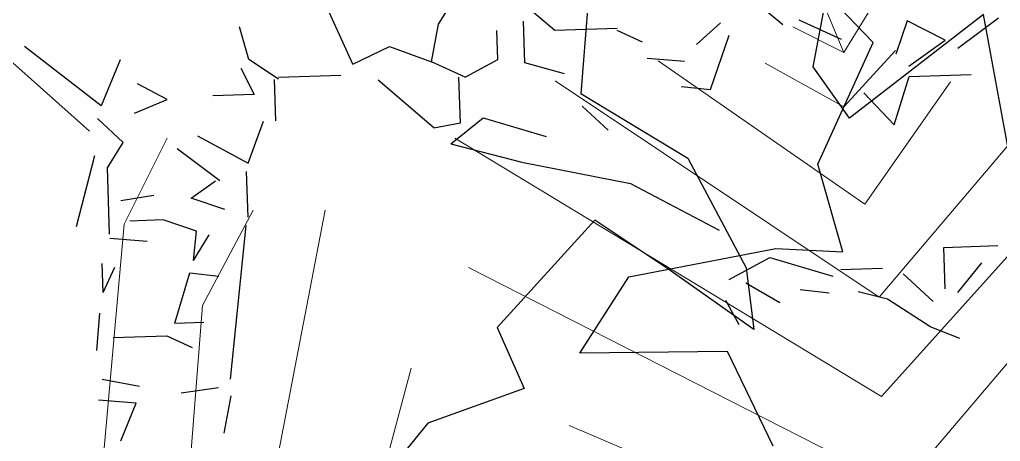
# Model space of a CAD drawing. Header units: metres. Extents: x 10 to 239, y 2 to 253.
# Drawn here: x 61.779 to 63.055, y 237.365 to 237.914 of the extents above; entities that cross this region are included whole.
import ezdxf

# ---------------------------------------------------------------- set-up
doc = ezdxf.new("R2010")
doc.units = ezdxf.units.M
doc.header["$MEASUREMENT"] = 0
doc.layers.add('1', color=7, linetype='Continuous')
doc.layers.add('bloques ARBOLES', color=7, linetype='Continuous', true_color=0xb8d897)

# ---------------------------------------------------------------- blocks, each defined once
blk = doc.blocks.new('arbolote')
at = {"layer": 'bloques ARBOLES'}
for points in [[(3.2985, 7.2514), (3.239, 7.3749), (3.0466, 7.3729), (3.1106, 7.4722), (3.3019, 7.5091), (3.3892, 7.5049), (3.3568, 7.6191), (3.4287, 7.7775), (3.3168, 7.8943)], [(-1.5509, 7.7187), (-1.5872, 7.9169), (-1.7618, 7.782), (-1.809, 7.8486), (-1.784, 7.982), (-1.8659, 7.9191), (-2.034, 8.1142), (-2.1467, 8.0648), (-2.1522, 7.9985), (-2.1022, 7.9287), (-2.1117, 7.8139), (-1.9722, 7.7297), (-1.8964, 7.5869), (-1.8862, 7.5064), (-1.9981, 7.5854), (-2.0934, 7.6491), (-2.2206, 7.5092), (-2.1853, 7.4296), (-2.3106, 7.3842), (-2.3693, 7.3124)]]:
    blk.add_lwpolyline(points, dxfattribs=at)
blk = doc.blocks.new('arb-alz-77')
at = {"layer": 'bloques ARBOLES', "linetype": 'Continuous'}
for p, q in [((1.6857, 3.2325), (1.5575, 3.3403)), ((1.6857, 3.2325), (1.5575, 3.3403)), ((1.6857, 3.2325), (1.5575, 3.3403)), ((1.6857, 3.2325), (1.5575, 3.3403)), ((0.3942, 3.1142), (0.3001, 3.3226)), ((0.3942, 3.1142), (0.3001, 3.3226)), ((0.3942, 3.1142), (0.3001, 3.3226)), ((0.6518, 3.235), (0.6991, 3.3112)), ((0.6518, 3.235), (0.6991, 3.3112)), ((0.6518, 3.235), (0.6991, 3.3112)), ((0.6518, 3.235), (0.6991, 3.3112)), ((1.0011, 3.2156), (0.9371, 3.2695)), ((1.0011, 3.2156), (0.9371, 3.2695)), ((1.0011, 3.2156), (0.9371, 3.2695)), ((0.9111, 3.1191), (0.9069, 3.2436)), ((0.9111, 3.1191), (0.9069, 3.2436)), ((0.9111, 3.1191), (0.9069, 3.2436)), ((1.8616, 3.1886), (1.7351, 3.2466)), ((1.8616, 3.1886), (1.7351, 3.2466)), ((1.8616, 3.1886), (1.7351, 3.2466)), ((1.8616, 3.1886), (1.7351, 3.2466)), ((1.8616, 3.1886), (1.7351, 3.2466)), ((2.059, 3.2451), (2.025, 3.1442)), ((2.1731, 3.1866), (2.059, 3.2451)), ((2.2112, 3.1629), (2.3328, 3.2543)), ((2.2112, 3.1629), (2.3328, 3.2543)), ((2.2112, 3.1629), (2.3328, 3.2543)), ((0.0825, 3.1285), (0.0541, 3.2272)), ((0.0825, 3.1285), (0.0541, 3.2272)), ((0.0825, 3.1285), (0.0541, 3.2272)), ((0.0825, 3.1285), (0.0541, 3.2272)), ((0.6307, 3.1221), (0.6518, 3.235)), ((0.6307, 3.1221), (0.6518, 3.235)), ((0.6307, 3.1221), (0.6518, 3.235)), ((0.6307, 3.1221), (0.6518, 3.235)), ((0.6307, 3.1221), (0.6518, 3.235)), ((0.6307, 3.1221), (0.6518, 3.235)), ((0.6307, 3.1221), (0.6518, 3.235)), ((0.6307, 3.1221), (0.6518, 3.235)), ((0.6307, 3.1221), (0.6518, 3.235)), ((0.8297, 3.1289), (0.8268, 3.2159)), ((0.8297, 3.1289), (0.8268, 3.2159)), ((0.8297, 3.1289), (0.8268, 3.2159)), ((0.8297, 3.1289), (0.8268, 3.2159)), ((0.8297, 3.1289), (0.8268, 3.2159)), ((0.8297, 3.1289), (0.8268, 3.2159)), ((0.8297, 3.1289), (0.8268, 3.2159)), ((0.8297, 3.1289), (0.8268, 3.2159)), ((1.1879, 3.222), (1.0011, 3.2156)), ((1.1879, 3.222), (1.0011, 3.2156)), ((1.1879, 3.222), (1.0011, 3.2156)), ((1.1879, 3.222), (1.0011, 3.2156)), ((1.1879, 3.222), (1.0011, 3.2156)), ((1.2639, 3.1808), (1.188, 3.2157)), ((1.2639, 3.1808), (1.188, 3.2157)), ((1.2639, 3.1808), (1.188, 3.2157)), ((1.2639, 3.1808), (1.188, 3.2157)), ((1.4986, 3.2386), (1.4261, 3.1739)), ((1.4986, 3.2386), (1.4261, 3.1739)), ((1.4986, 3.2386), (1.4261, 3.1739)), ((1.4986, 3.2386), (1.4261, 3.1739)), ((1.4681, 3.0384), (1.5248, 3.2021)), ((1.4681, 3.0384), (1.5248, 3.2021)), ((1.4681, 3.0384), (1.5248, 3.2021)), ((1.4681, 3.0384), (1.5248, 3.2021)), ((1.4681, 3.0384), (1.5248, 3.2021)), ((2.0637, 3.1081), (2.1731, 3.1866)), ((-0.3961, 2.913), (-0.6786, 3.1651)), ((-0.3961, 2.913), (-0.6786, 3.1651)), ((-0.3613, 2.989), (-0.5915, 3.168)), ((-0.3613, 2.989), (-0.5915, 3.168)), ((-0.3613, 2.989), (-0.5915, 3.168)), ((-0.3613, 2.989), (-0.5915, 3.168)), ((-0.3613, 2.989), (-0.5915, 3.168)), ((-0.3613, 2.989), (-0.5915, 3.168)), ((0.3942, 3.1142), (0.5045, 3.1676)), ((0.3942, 3.1142), (0.5045, 3.1676)), ((0.3942, 3.1142), (0.5045, 3.1676)), ((0.3942, 3.1142), (0.5045, 3.1676)), ((0.5045, 3.1676), (0.6307, 3.1221)), ((0.5045, 3.1676), (0.6307, 3.1221)), ((0.5045, 3.1676), (0.6307, 3.1221)), ((0.5045, 3.1676), (0.6307, 3.1221)), ((0.5045, 3.1676), (0.6307, 3.1221)), ((0.5045, 3.1676), (0.6307, 3.1221)), ((0.5045, 3.1676), (0.6307, 3.1221)), ((0.5045, 3.1676), (0.6307, 3.1221)), ((0.5045, 3.1676), (0.6307, 3.1221)), ((0.5045, 3.1676), (0.6307, 3.1221)), ((0.5045, 3.1676), (0.6307, 3.1221)), ((0.5045, 3.1676), (0.6307, 3.1221)), ((0.5045, 3.1676), (0.6307, 3.1221)), ((0.5045, 3.1676), (0.6307, 3.1221)), ((0.5045, 3.1676), (0.6307, 3.1221)), ((0.5045, 3.1676), (0.6307, 3.1221)), ((0.5045, 3.1676), (0.6307, 3.1221)), ((-0.3037, 3.1278), (-0.3613, 2.989)), ((-0.3037, 3.1278), (-0.3613, 2.989)), ((-0.3037, 3.1278), (-0.3613, 2.989)), ((-0.3037, 3.1278), (-0.3613, 2.989)), ((-0.3037, 3.1278), (-0.3613, 2.989)), ((-0.3037, 3.1278), (-0.3613, 2.989)), ((0.1716, 3.0693), (0.0825, 3.1285)), ((0.7319, 3.0758), (0.6307, 3.1221)), ((0.7319, 3.0758), (0.6307, 3.1221)), ((0.7319, 3.0758), (0.6307, 3.1221)), ((0.7319, 3.0758), (0.6307, 3.1221)), ((0.7319, 3.0758), (0.8297, 3.1289)), ((0.7319, 3.0758), (0.8297, 3.1289)), ((0.7319, 3.0758), (0.8297, 3.1289)), ((0.7319, 3.0758), (0.8297, 3.1289)), ((0.7319, 3.0758), (0.8297, 3.1289)), ((0.7319, 3.0758), (0.8297, 3.1289)), ((1.3904, 3.1228), (1.2781, 3.1315)), ((1.3904, 3.1228), (1.2781, 3.1315)), ((1.3904, 3.1228), (1.2781, 3.1315)), ((1.3904, 3.1228), (1.2781, 3.1315)), ((1.3904, 3.1228), (1.2781, 3.1315)), ((1.3904, 3.1228), (1.2781, 3.1315)), ((0.0583, 3.1029), (0.0984, 3.0232)), ((0.0583, 3.1029), (0.0984, 3.0232)), ((1.0305, 3.0858), (0.9111, 3.1191)), ((1.0305, 3.0858), (0.9111, 3.1191)), ((1.0305, 3.0858), (0.9111, 3.1191)), ((1.0305, 3.0858), (0.9111, 3.1191)), ((0.1634, 2.9445), (0.1592, 3.0688)), ((0.1634, 2.9445), (0.1592, 3.0688)), ((0.1634, 2.9445), (0.1592, 3.0688)), ((0.1634, 2.9445), (0.1592, 3.0688)), ((0.1634, 2.9445), (0.1592, 3.0688)), ((0.1634, 2.9445), (0.1592, 3.0688)), ((0.1634, 2.9445), (0.1592, 3.0688)), ((0.1714, 3.0755), (0.3581, 3.0818)), ((0.1714, 3.0755), (0.3581, 3.0818)), ((0.1714, 3.0755), (0.3581, 3.0818)), ((0.1714, 3.0755), (0.3581, 3.0818)), ((0.1714, 3.0755), (0.3581, 3.0818)), ((0.6374, 2.923), (0.4707, 3.0669)), ((0.6374, 2.923), (0.4707, 3.0669)), ((0.6374, 2.923), (0.4707, 3.0669)), ((0.6374, 2.923), (0.4707, 3.0669)), ((0.6374, 2.923), (0.4707, 3.0669)), ((0.7179, 2.9382), (0.7133, 3.0751)), ((0.7179, 2.9382), (0.7133, 3.0751)), ((0.7179, 2.9382), (0.7133, 3.0751)), ((0.7179, 2.9382), (0.7133, 3.0751)), ((2.0197, 2.9324), (2.0647, 3.0771)), ((2.0197, 2.9324), (2.0647, 3.0771)), ((2.0197, 2.9324), (2.0647, 3.0771)), ((2.0197, 2.9324), (2.0647, 3.0771)), ((2.0647, 3.0771), (2.2513, 3.0834)), ((2.0647, 3.0771), (2.2513, 3.0834)), ((2.0647, 3.0771), (2.2513, 3.0834)), ((-0.1627, 3.0082), (-0.2515, 3.055)), ((1.3805, 3.0478), (1.4681, 3.0384)), ((1.3805, 3.0478), (1.4681, 3.0384)), ((1.3805, 3.0478), (1.4681, 3.0384)), ((-0.2609, 2.9674), (-0.1627, 3.0082)), ((-0.2609, 2.9674), (-0.1627, 3.0082)), ((0.0984, 3.0232), (-0.0259, 3.019)), ((0.0984, 3.0232), (-0.0259, 3.019)), ((0.0984, 3.0232), (-0.0259, 3.019)), ((0.0984, 3.0232), (-0.0259, 3.019)), ((2.0197, 2.9324), (1.9292, 3.0289)), ((2.0197, 2.9324), (1.9292, 3.0289)), ((2.0197, 2.9324), (1.9292, 3.0289)), ((2.0197, 2.9324), (1.9292, 3.0289)), ((1.0836, 2.988), (1.1608, 2.9158)), ((1.0836, 2.988), (1.1608, 2.9158)), ((1.1608, 2.9158), (1.0836, 2.988)), ((1.1608, 2.9158), (1.0836, 2.988)), ((1.1608, 2.9158), (1.0836, 2.988)), ((1.0836, 2.988), (1.1608, 2.9158)), ((-0.2952, 2.8791), (-0.3725, 2.9512)), ((-0.2952, 2.8791), (-0.3725, 2.9512)), ((-0.2952, 2.8791), (-0.3725, 2.9512)), ((-0.2952, 2.8791), (-0.3725, 2.9512)), ((-0.2952, 2.8791), (-0.3725, 2.9512)), ((-0.2952, 2.8791), (-0.3725, 2.9512)), ((-0.2952, 2.8791), (-0.3725, 2.9512)), ((0.6888, 2.8749), (0.7858, 2.9529)), ((0.6888, 2.8749), (0.7858, 2.9529)), ((0.6888, 2.8749), (0.7858, 2.9529)), ((0.6888, 2.8749), (0.7858, 2.9529)), ((0.6888, 2.8749), (0.7858, 2.9529)), ((0.6888, 2.8749), (0.7858, 2.9529)), ((0.7858, 2.9529), (0.9747, 2.897)), ((0.0804, 2.817), (0.126, 2.9432)), ((0.0804, 2.817), (0.126, 2.9432)), ((0.0804, 2.817), (0.126, 2.9432)), ((0.0804, 2.817), (0.126, 2.9432)), ((0.6374, 2.923), (0.7179, 2.9382)), ((0.6374, 2.923), (0.7179, 2.9382)), ((0.6374, 2.923), (0.7179, 2.9382)), ((0.6374, 2.923), (0.7179, 2.9382)), ((-0.0717, 2.8991), (0.0804, 2.817)), ((-0.0717, 2.8991), (0.0804, 2.817)), ((-0.3425, 2.8027), (-0.2952, 2.8791)), ((-0.3425, 2.8027), (-0.2952, 2.8791)), ((-0.3425, 2.8027), (-0.2952, 2.8791)), ((-0.3425, 2.8027), (-0.2952, 2.8791)), ((-0.0049, 2.7643), (-0.1328, 2.8597)), ((-0.0049, 2.7643), (-0.1328, 2.8597)), ((-0.0049, 2.7643), (-0.1328, 2.8597)), ((-0.0049, 2.7643), (-0.1328, 2.8597)), ((-0.0049, 2.7643), (-0.1328, 2.8597)), ((-0.0049, 2.7643), (-0.1328, 2.8597)), ((-0.0049, 2.7643), (-0.1328, 2.8597)), ((-0.0049, 2.7643), (-0.1328, 2.8597)), ((-0.0049, 2.7643), (-0.1328, 2.8597)), ((-0.0049, 2.7643), (-0.1328, 2.8597)), ((-0.0049, 2.7643), (-0.1328, 2.8597)), ((-0.0049, 2.7643), (-0.1328, 2.8597)), ((0.6888, 2.8749), (0.9024, 2.8199)), ((0.6888, 2.8749), (0.9024, 2.8199)), ((-0.3812, 2.8388), (-0.4362, 2.6252)), ((-0.3812, 2.8388), (-0.4362, 2.6252)), ((-0.3812, 2.8388), (-0.4362, 2.6252)), ((-0.3812, 2.8388), (-0.4362, 2.6252)), ((-0.3812, 2.8388), (-0.4362, 2.6252)), ((-0.3812, 2.8388), (-0.4362, 2.6252)), ((-0.3812, 2.8388), (-0.4362, 2.6252)), ((-0.3812, 2.8388), (-0.4362, 2.6252)), ((-0.3812, 2.8388), (-0.4362, 2.6252)), ((-0.3812, 2.8388), (-0.4362, 2.6252)), ((-0.3812, 2.8388), (-0.4362, 2.6252)), ((-0.3812, 2.8388), (-0.4362, 2.6252)), ((-0.3812, 2.8388), (-0.4362, 2.6252)), ((-0.3358, 2.6037), (-0.3425, 2.8027)), ((-0.3358, 2.6037), (-0.3425, 2.8027)), ((-0.3358, 2.6037), (-0.3425, 2.8027)), ((-0.3358, 2.6037), (-0.3425, 2.8027)), ((-0.3358, 2.6037), (-0.3425, 2.8027)), ((-0.3358, 2.6037), (-0.3425, 2.8027)), ((-0.3358, 2.6037), (-0.3425, 2.8027)), ((-0.3358, 2.6037), (-0.3425, 2.8027)), ((-0.3358, 2.6037), (-0.3425, 2.8027)), ((-0.3358, 2.6037), (-0.3425, 2.8027)), ((-0.3358, 2.6037), (-0.3425, 2.8027)), ((-0.3358, 2.6037), (-0.3425, 2.8027)), ((-0.3358, 2.6037), (-0.3425, 2.8027)), ((-0.3358, 2.6037), (-0.3425, 2.8027)), ((-0.3358, 2.6037), (-0.3425, 2.8027)), ((-0.3358, 2.6037), (-0.3425, 2.8027)), ((0.9024, 2.8199), (1.2285, 2.7562)), ((0.9024, 2.8199), (1.2285, 2.7562)), ((0.0798, 2.6551), (0.0751, 2.792)), ((0.0798, 2.6551), (0.0751, 2.792)), ((0.0798, 2.6551), (0.0751, 2.792)), ((0.0798, 2.6551), (0.0751, 2.792)), ((0.0798, 2.6551), (0.0751, 2.792)), ((-0.0904, 2.7117), (-0.0174, 2.7638)), ((-0.0904, 2.7117), (-0.0174, 2.7638)), ((-0.0904, 2.7117), (-0.0174, 2.7638)), ((-0.0904, 2.7117), (-0.0174, 2.7638)), ((-0.0904, 2.7117), (-0.0174, 2.7638)), ((-0.0904, 2.7117), (-0.0174, 2.7638)), ((1.2285, 2.7562), (1.4948, 2.6158)), ((1.2285, 2.7562), (1.4948, 2.6158)), ((-0.3019, 2.7045), (-0.2028, 2.7203)), ((-0.3019, 2.7045), (-0.2028, 2.7203)), ((-0.3019, 2.7045), (-0.2028, 2.7203)), ((-0.3019, 2.7045), (-0.2028, 2.7203)), ((0.0105, 2.6776), (-0.0904, 2.7117)), ((0.0105, 2.6776), (-0.0904, 2.7117)), ((0.0105, 2.6776), (-0.0904, 2.7117)), ((0.0105, 2.6776), (-0.0904, 2.7117)), ((0.0105, 2.6776), (-0.0904, 2.7117)), ((0.0105, 2.6776), (-0.0904, 2.7117)), ((-0.1753, 2.6464), (-0.2748, 2.6431)), ((-0.1753, 2.6464), (-0.2748, 2.6431)), ((-0.1753, 2.6464), (-0.2748, 2.6431)), ((-0.0746, 2.6126), (-0.1753, 2.6464)), ((-0.0746, 2.6126), (-0.1753, 2.6464)), ((0.0277, 2.1676), (0.0743, 2.63)), ((0.0277, 2.1676), (0.0743, 2.63)), ((0.0277, 2.1676), (0.0743, 2.63)), ((0.0277, 2.1676), (0.0743, 2.63)), ((0.0277, 2.1676), (0.0743, 2.63)), ((0.0277, 2.1676), (0.0743, 2.63)), ((0.0277, 2.1676), (0.0743, 2.63)), ((0.0277, 2.1676), (0.0743, 2.63)), ((0.0277, 2.1676), (0.0743, 2.63)), ((-0.084, 2.5249), (-0.0746, 2.6126)), ((-0.084, 2.5249), (-0.0746, 2.6126)), ((-0.084, 2.5249), (-0.0746, 2.6126)), ((-0.084, 2.5249), (-0.0746, 2.6126)), ((-0.084, 2.5249), (-0.0746, 2.6126)), ((-0.084, 2.5249), (-0.0368, 2.6014)), ((-0.084, 2.5249), (-0.0368, 2.6014)), ((-0.084, 2.5249), (-0.0368, 2.6014)), ((-0.3353, 2.5913), (-0.223, 2.5826)), ((-0.3353, 2.5913), (-0.223, 2.5826)), ((2.1691, 2.5638), (2.3309, 2.5693)), ((2.1691, 2.5638), (2.3309, 2.5693)), ((2.1733, 2.4393), (2.1691, 2.5638)), ((2.1733, 2.4393), (2.1691, 2.5638)), ((2.1733, 2.4393), (2.1691, 2.5638)), ((2.1733, 2.4393), (2.1691, 2.5638)), ((2.1733, 2.4393), (2.1691, 2.5638)), ((2.1733, 2.4393), (2.1691, 2.5638)), ((1.5247, 2.4673), (1.6471, 2.5336)), ((1.5247, 2.4673), (1.6471, 2.5336)), ((1.5247, 2.4673), (1.6471, 2.5336)), ((1.5247, 2.4673), (1.6471, 2.5336)), ((1.5247, 2.4673), (1.6471, 2.5336)), ((1.5247, 2.4673), (1.6471, 2.5336)), ((1.5247, 2.4673), (1.6471, 2.5336)), ((1.5247, 2.4673), (1.6471, 2.5336)), ((1.5247, 2.4673), (1.6471, 2.5336)), ((1.5247, 2.4673), (1.6471, 2.5336)), ((1.6471, 2.5336), (1.8357, 2.4777)), ((1.6471, 2.5336), (1.8357, 2.4777)), ((1.6471, 2.5336), (1.8357, 2.4777)), ((1.6471, 2.5336), (1.8357, 2.4777)), ((1.6471, 2.5336), (1.8357, 2.4777)), ((1.6471, 2.5336), (1.8357, 2.4777)), ((-0.3548, 2.4287), (-0.3578, 2.5157)), ((-0.3548, 2.4287), (-0.3578, 2.5157)), ((-0.3548, 2.4287), (-0.3578, 2.5157)), ((-0.3548, 2.4287), (-0.3578, 2.5157)), ((-0.3548, 2.4287), (-0.3201, 2.5045)), ((-0.3548, 2.4287), (-0.3201, 2.5045)), ((-0.3548, 2.4287), (-0.3201, 2.5045)), ((2.2112, 2.4282), (2.2828, 2.5177)), ((2.2112, 2.4282), (2.2828, 2.5177)), ((2.2112, 2.4282), (2.2828, 2.5177)), ((-0.14, 2.3363), (-0.0952, 2.4873)), ((-0.0952, 2.4873), (-0.0077, 2.4777)), ((-0.0952, 2.4873), (-0.0077, 2.4777)), ((-0.0952, 2.4873), (-0.0077, 2.4777)), ((-0.0952, 2.4873), (-0.0077, 2.4777)), ((-0.0952, 2.4873), (-0.0077, 2.4777)), ((-0.0952, 2.4873), (-0.0077, 2.4777)), ((-0.0952, 2.4873), (-0.0077, 2.4777)), ((-0.0952, 2.4873), (-0.0077, 2.4777)), ((-0.0952, 2.4873), (-0.0077, 2.4777)), ((-0.0952, 2.4873), (-0.0077, 2.4777)), ((-0.0952, 2.4873), (-0.0077, 2.4777)), ((-0.0952, 2.4873), (-0.0077, 2.4777)), ((-0.0952, 2.4873), (-0.0077, 2.4777)), ((-0.0952, 2.4873), (-0.0077, 2.4777)), ((-0.0952, 2.4873), (-0.0077, 2.4777)), ((1.8601, 2.4972), (1.9845, 2.5014)), ((1.8601, 2.4972), (1.9845, 2.5014)), ((1.8601, 2.4972), (1.9845, 2.5014)), ((1.8601, 2.4972), (1.9845, 2.5014)), ((1.8601, 2.4972), (1.9845, 2.5014)), ((1.8601, 2.4972), (1.9845, 2.5014)), ((1.8601, 2.4972), (1.9845, 2.5014)), ((1.8601, 2.4972), (1.9845, 2.5014)), ((1.8601, 2.4972), (1.9845, 2.5014)), ((2.1373, 2.4008), (2.0473, 2.4848)), ((2.1373, 2.4008), (2.0473, 2.4848)), ((2.1373, 2.4008), (2.0473, 2.4848)), ((1.6765, 2.3976), (1.5748, 2.4564)), ((1.6765, 2.3976), (1.5748, 2.4564)), ((1.6765, 2.3976), (1.5748, 2.4564)), ((1.6765, 2.3976), (1.5748, 2.4564)), ((1.7375, 2.4369), (1.825, 2.4275)), ((1.7375, 2.4369), (1.825, 2.4275)), ((1.7375, 2.4369), (1.825, 2.4275)), ((1.7375, 2.4369), (1.825, 2.4275)), ((1.7375, 2.4369), (1.825, 2.4275)), ((1.7375, 2.4369), (1.825, 2.4275)), ((1.7375, 2.4369), (1.825, 2.4275)), ((1.7375, 2.4369), (1.825, 2.4275)), ((1.7375, 2.4369), (1.825, 2.4275)), ((1.7375, 2.4369), (1.825, 2.4275)), ((1.7375, 2.4369), (1.825, 2.4275)), ((1.7375, 2.4369), (1.825, 2.4275)), ((1.7375, 2.4369), (1.825, 2.4275)), ((1.7375, 2.4369), (1.825, 2.4275)), ((2, 2.4086), (1.9121, 2.4304)), ((2, 2.4086), (1.9121, 2.4304)), ((2, 2.4086), (1.9121, 2.4304)), ((2, 2.4086), (1.9121, 2.4304)), ((1.5542, 2.3313), (1.5143, 2.4046)), ((1.5542, 2.3313), (1.5143, 2.4046)), ((1.5542, 2.3313), (1.5143, 2.4046)), ((2.1274, 2.3256), (2, 2.4086)), ((2.1274, 2.3256), (2, 2.4086)), ((2.1274, 2.3256), (2, 2.4086)), ((-0.3737, 2.2536), (-0.3652, 2.3659)), ((-0.3737, 2.2536), (-0.3652, 2.3659)), ((-0.3737, 2.2536), (-0.3652, 2.3659)), ((-0.14, 2.3363), (-0.0528, 2.3393)), ((-0.14, 2.3363), (-0.0528, 2.3393)), ((-0.14, 2.3363), (-0.0528, 2.3393)), ((-0.14, 2.3363), (-0.0528, 2.3393)), ((-0.14, 2.3363), (-0.0528, 2.3393)), ((-0.14, 2.3363), (-0.0528, 2.3393)), ((-0.14, 2.3363), (-0.0528, 2.3393)), ((-0.14, 2.3363), (-0.0528, 2.3393)), ((-0.14, 2.3363), (-0.0528, 2.3393)), ((-0.3253, 2.2926), (-0.1636, 2.2981)), ((-0.3253, 2.2926), (-0.1636, 2.2981)), ((-0.1636, 2.2981), (-0.0877, 2.2632)), ((-0.1636, 2.2981), (-0.0877, 2.2632)), ((-0.1636, 2.2981), (-0.0877, 2.2632)), ((-0.1636, 2.2981), (-0.0877, 2.2632)), ((-0.1636, 2.2981), (-0.0877, 2.2632)), ((-0.1636, 2.2981), (-0.0877, 2.2632)), ((-0.1636, 2.2981), (-0.0877, 2.2632)), ((-0.1636, 2.2981), (-0.0877, 2.2632)), ((-0.1636, 2.2981), (-0.0877, 2.2632)), ((-0.1636, 2.2981), (-0.0877, 2.2632)), ((-0.1636, 2.2981), (-0.0877, 2.2632)), ((-0.1636, 2.2981), (-0.0877, 2.2632)), ((-0.1636, 2.2981), (-0.0877, 2.2632)), ((-0.1636, 2.2981), (-0.0877, 2.2632)), ((-0.1636, 2.2981), (-0.0877, 2.2632)), ((-0.1636, 2.2981), (-0.0877, 2.2632)), ((-0.1636, 2.2981), (-0.0877, 2.2632)), ((-0.1636, 2.2981), (-0.0877, 2.2632)), ((-0.1636, 2.2981), (-0.0877, 2.2632)), ((-0.1636, 2.2981), (-0.0877, 2.2632)), ((2.1274, 2.3256), (2.2157, 2.2913)), ((2.1274, 2.3256), (2.2157, 2.2913)), ((2.1274, 2.3256), (2.2157, 2.2913)), ((-0.2456, 2.1458), (-0.3585, 2.1669)), ((-0.2456, 2.1458), (-0.3585, 2.1669)), ((-0.2456, 2.1458), (-0.3585, 2.1669)), ((-0.2456, 2.1458), (-0.3585, 2.1669)), ((-0.2456, 2.1458), (-0.3585, 2.1669)), ((-0.2456, 2.1458), (-0.3585, 2.1669)), ((-0.2456, 2.1458), (-0.3585, 2.1669)), ((-0.0088, 2.1414), (-0.1204, 2.1252)), ((-0.2564, 2.0956), (-0.3687, 2.1044)), ((-0.2564, 2.0956), (-0.3687, 2.1044)), ((-0.2564, 2.0956), (-0.3687, 2.1044)), ((-0.2564, 2.0956), (-0.3687, 2.1044)), ((-0.2564, 2.0956), (-0.3687, 2.1044)), ((-0.3024, 1.982), (-0.2564, 2.0956)), ((-0.3024, 1.982), (-0.2564, 2.0956)), ((-0.3024, 1.982), (-0.2564, 2.0956)), ((0.0083, 2.005), (0.0294, 2.1178)), ((0.0083, 2.005), (0.0294, 2.1178)), ((0.0083, 2.005), (0.0294, 2.1178)), ((0.0083, 2.005), (0.0294, 2.1178)), ((0.0083, 2.005), (0.0294, 2.1178)), ((0.0083, 2.005), (0.0294, 2.1178))]:
    blk.add_line(p, q, dxfattribs=at)
blk = doc.blocks.new('Palm2-e')
at = {"layer": 'bloques ARBOLES', "lineweight": 5}
for p, q in [((0.0176, 4.3648), (-0.0247, 4.4664)), ((0.0176, 4.3648), (0.0527, 4.4221)), ((-0.0488, 4.398), (0.0176, 4.3648)), ((0.0176, 4.2938), (0.085, 4.3674)), ((0.0449, 4.1669), (-0.2239, 4.3537)), ((-0.0846, 4.3505), (0.0176, 4.2938)), ((-0.3581, 4.3277), (0.0635, 4.0458)), ((0.1566, 4.3264), (0.0449, 4.1669)), ((0.0635, 4.0458), (0.2503, 4.2658)), ((-0.9193, 4.1408), (-0.8633, 4.2528)), ((0.0667, 3.9162), (-0.4889, 4.2528)), ((0.3317, 4.2112), (0.0667, 3.9162)), ((-0.817, 4.0347), (-0.7513, 4.1591)), ((-0.7513, 3.6727), (-0.6575, 4.1591)), ((-0.9713, 3.5588), (-0.9193, 4.1408)), ((0.0928, 3.7971), (0.348, 4.0985)), ((-0.4707, 4.0842), (0.0928, 3.7971)), ((-0.8444, 3.6916), (-0.817, 4.0347)), ((-0.5456, 3.9533), (-0.6198, 3.6727)), ((0.1227, 3.6819), (-0.3398, 3.8785))]:
    blk.add_line(p, q, dxfattribs=at)

msp = doc.modelspace()

# ---------------------------------------------------------------- linework, layer by layer
at = {"layer": '1'}
for points, degree in [([(51.71741, 233.36448), (51.62893, 234.27637), (52.61989, 234.3831), (52.86645, 233.33198), (55.14711, 233.61501), (56.30699, 235.16441), (56.83815, 233.84255), (59.50856, 234.89398), (59.88796, 236.60589), (61.25379, 235.68492), (62.30527, 235.61992), (64.57275, 237.96372), (64.78553, 238.10013), (64.97413, 235.62371)], 3), ([(45.12453, 234.04891), (56.84838, 233.80169), (64.68579, 237.92799)], 2)]:
    msp.add_open_spline(points, degree=degree, dxfattribs=at)

# ---------------------------------------------------------------- block references
for p in [(59.46113, 230.10684), (64.62072, 230.00393)]:
    msp.add_blockref('arbolote', p)
at = {"layer": 'bloques ARBOLES', "color": 2, "xscale": 0.433568186266492, "yscale": 0.433568186266492, "zscale": 0.433568186266492}
msp.add_blockref('arb-alz-77', (62.04132, 236.5058), dxfattribs=at)
at = {"layer": 'bloques ARBOLES'}
msp.add_blockref('Palm2-e', (62.83386, 233.50679), dxfattribs=at)

doc.saveas('drawing.dxf')
